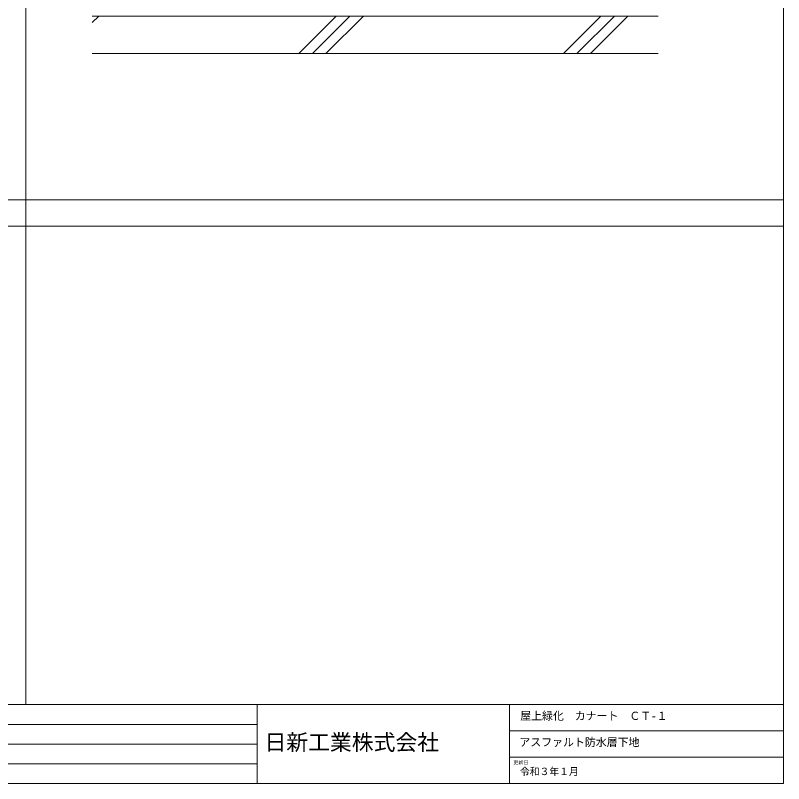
# Model space of a CAD drawing. Units: millimetres, scale not verified. Extents: x -3038 to 3038, y -2115 to 2115.
# Drawn here: x 984 to 3038, y -2115 to -62 of the extents above; entities that cross this region are included whole.
import ezdxf
from ezdxf.enums import TextEntityAlignment as Align

# ---------------------------------------------------------------- set-up
doc = ezdxf.new("R2010")
doc.units = ezdxf.units.MM
doc.header["$LTSCALE"] = 5
for name, color, linetype, lineweight in [('0-0_0', 7, 'Continuous', 18), ('0-2_躯体', 7, 'Continuous', 18), ('0-3_防水層', 4, 'Continuous', 18), ('0-7_枠', 7, 'Continuous', 18)]:
    doc.layers.add(name, color=color, linetype=linetype, lineweight=lineweight)
doc.layers.add('0-8__U+FF8A_U+FF6F_U+FF81', color=7, linetype='Continuous')
doc.layers.add('1-4_枠___1', color=7, linetype='Continuous')
doc.styles.add('ＭＳ ゴシック', font='')
doc.styles.get('ＭＳ ゴシック').set_extended_font_data('MS Gothic')

# ---------------------------------------------------------------- blocks, each defined once
blk = doc.blocks.new('U9')
at = {"layer": '1-4_枠___1', "style": 'ＭＳ ゴシック'}
blk.add_text('日新工業株式会社', height=42.77, dxfattribs=at).set_placement((4687.548, 76.331), align=Align.BOTTOM_LEFT)
blk = doc.blocks.new('U11')
at = {"layer": '1-4_枠___1', "style": 'ＭＳ ゴシック'}
blk.add_text('屋上緑化\u3000カナート\u3000ＣＴ-１', height=21.38, dxfattribs=at).set_placement((5371.098, 163.842), align=Align.BOTTOM_LEFT)
blk = doc.blocks.new('U12')
at = {"layer": '1-4_枠___1', "style": 'ＭＳ ゴシック'}
blk.add_text('令和３年１月', height=19.24, dxfattribs=at).set_placement((5370.304, 17.086), align=Align.BOTTOM_LEFT)
blk = doc.blocks.new('U13')
at = {"layer": '1-4_枠___1', "style": 'ＭＳ ゴシック'}
blk.add_text('更新日', height=9.622, dxfattribs=at).set_placement((5352.838, 49.03), align=Align.BOTTOM_LEFT)
blk = doc.blocks.new('U14')
at = {"layer": '1-4_枠___1', "style": 'ＭＳ ゴシック'}
blk.add_text('アスファルト防水層下地', height=21.38, dxfattribs=at).set_placement((5368.877, 93.495), align=Align.BOTTOM_LEFT)
blk = doc.blocks.new('X50')
at = {"layer": '0-0_0'}
for p, q in [((4227.555, 2033.735), (4244.756, 2050.936)), ((4779.363, 1950.936), (4879.363, 2050.936)), ((4815.613, 1950.936), (4915.613, 2050.936)), ((4851.863, 1950.936), (4951.863, 2050.936)), ((5486.47, 1950.936), (5586.47, 2050.936)), ((5522.72, 1950.936), (5622.72, 2050.936)), ((5558.97, 1950.936), (5658.97, 2050.936))]:
    blk.add_line(p, q, dxfattribs=at)

msp = doc.modelspace()

# ---------------------------------------------------------------- linework, layer by layer
at = {"layer": '0-2_躯体'}
for p, q in [((2702.35, -64.064), (1190.055, -64.064)), ((2702.35, -164.064), (1190.055, -164.064))]:
    msp.add_line(p, q, dxfattribs=at)
at = {"layer": '0-3_防水層'}
msp.add_line((2702.35, -64.064), (1190.055, -64.064), dxfattribs=at)
at = {"layer": '0-7_枠'}
for p, q in [((1012.5, -1903.958), (1012.5, 2115)), ((3037.5, -555), (-3037.5, -555)), ((3037.5, -625.347), (-3037.5, -625.347)), ((1630.552, -1903.958), (-3037.5, -1903.958)), ((1630.552, -1903.958), (3037.5, -1903.958)), ((1630.552, -1903.958), (1630.552, -2115)), ((2304.746, -1903.958), (2304.746, -2115)), ((1630.552, -1956.718), (-3037.5, -1956.718)), ((3037.5, -1974.305), (2304.746, -1974.305)), ((1630.552, -2009.479), (-3037.5, -2009.479)), ((2304.746, -2044.653), (3037.5, -2044.653)), ((1630.552, -2062.239), (-3037.5, -2062.239))]:
    msp.add_line(p, q, dxfattribs=at)
msp.add_lwpolyline([(-3037.5, -2115), (3037.5, -2115), (3037.5, 2115), (-3037.5, 2115)], close=True, dxfattribs=at)

# ---------------------------------------------------------------- block references
at = {"layer": '0-0_0'}
for name in ['U11', 'U9', 'U14', 'U13', 'U12']:
    msp.add_blockref(name, (-3037.5, -2115), dxfattribs=at)
at = {"layer": '0-8__U+FF8A_U+FF6F_U+FF81'}
msp.add_blockref('X50', (-3037.5, -2115), dxfattribs=at)

doc.saveas('drawing.dxf')
